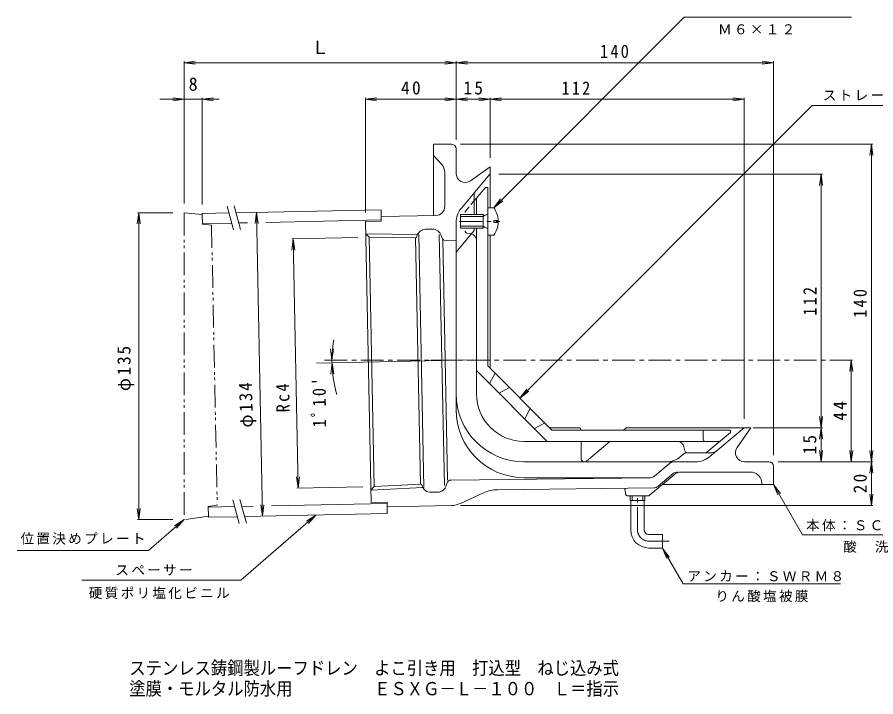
# Model space of a CAD drawing. Units: millimetres, scale not verified. Extents: x -212 to 358, y -274 to 264.
# Drawn here: x -212 to 166.8, y -273.7 to 26 of the extents above; entities that cross this region are included whole.
import ezdxf
from ezdxf.enums import TextEntityAlignment as Align

# ---------------------------------------------------------------- set-up
doc = ezdxf.new("R2010")
doc.units = ezdxf.units.MM
doc.header["$LTSCALE"] = 2
for name, pattern in [('CHAIN1', [8, 5, -1, 1, -1]), ('DASHED1', [1.8, 1.2, -0.6]), ('DOUBLE_CHAIN1', [8.8, 5, -1, 0.6, -0.6, 0.6, -1])]:
    doc.linetypes.add(name, pattern=pattern)
for name, color, linetype, lineweight in [('0-0_通り芯', 3, 'Continuous', 9), ('0-2_仕上', 6, 'Continuous', 9), ('0-3_建具', 4, 'Continuous', 9), ('0-4_その他', 7, 'Continuous', 9), ('0-5_寸法', 7, 'Continuous', 9)]:
    doc.layers.add(name, color=color, linetype=linetype, lineweight=lineweight)
doc.layers.add('F-5_F-5ﾚｲﾔ', color=2, linetype='Continuous')
doc.styles.add('ＭＳ ゴシック', font='')
doc.styles.get('ＭＳ ゴシック').set_extended_font_data('MS Gothic')

msp = doc.modelspace()

# ---------------------------------------------------------------- linework, layer by layer
at = {"layer": '0-0_通り芯'}
for p, q in [((-20.367, -30.092), (-28.367, -30.092)), ((-28.367, -30.092), (-28.367, -61.485)), ((-18.367, -32.092), (-18.367, -42.912)), ((-24.71, -39.014), (-28.367, -35.092)), ((-12.072, -46.188), (-3.367, -40.092)), ((-3.367, -58.092), (-3.367, -40.092)), ((-23.367, -57.464), (-23.367, -42.424)), ((-16.027, -58.18), (-3.484, -43.232)), ((-10.367, -61.092), (-10.367, -51.435)), ((-58.367, -64.097), (-51.368, -63.954)), ((-28.874, -67.497), (-31.839, -67.557)), ((-18.367, -147.092), (-18.367, -64.608)), ((-10.367, -68.092), (-18.367, -77.627)), ((-10.367, -68.092), (-10.367, -67.092)), ((-58.255, -69.581), (-35.366, -69.83)), ((-56.746, -71.075), (-35.828, -71.303)), ((-34.068, -179.977), (-36.281, -71.298)), ((-35.828, -71.303), (-35.625, -70.536)), ((-32.537, -181.46), (-34.811, -69.809)), ((-23.554, -180.539), (-25.807, -69.9)), ((-24.695, -71.212), (-24.97, -70.319)), ((-3.367, -128.808), (-3.367, -70.092)), ((-22.103, -178.132), (-24.265, -71.967)), ((-22.743, -72.623), (-18.367, -72.534)), ((22.918, -155.092), (35.757, -155.092)), ((56.633, -155.092), (55.442, -156.092)), ((56.633, -155.092), (111.633, -155.092)), ((93.545, -167.753), (108.633, -155.092)), ((105.538, -163.798), (111.633, -155.092)), ((36.757, -161.092), (36.757, -168.626)), ((49.483, -161.092), (39.166, -169.749)), ((82.633, -166.092), (80.654, -167.753)), ((82.633, -166.092), (83.453, -166.092)), ((91.631, -166.092), (94.432, -166.092)), ((87.117, -170.092), (11.633, -170.092)), ((119.633, -170.092), (108.814, -170.092)), ((69.112, -176.403), (75.797, -170.794)), ((121.633, -172.092), (121.633, -180.092)), ((-20.581, -178.114), (67.219, -177.105)), ((67.199, -177.092), (11.633, -177.092)), ((66.773, -184.975), (77.753, -175.762)), ((70.765, -180.89), (77.435, -175.294)), ((80.967, -174.592), (111.46, -174.592)), ((-55.954, -182.587), (-33.094, -181.406)), ((-22.491, -179.604), (-22.726, -180.494)), ((68.879, -181.586), (-0.176, -182.38)), ((121.633, -180.092), (72.592, -180.092)), ((116.38, -178.698), (116.633, -180.092)), ((-26.512, -183.473), (-29.477, -183.533)), ((-6.266, -183.749), (-16.476, -188.439)), ((56.556, -184.686), (56.014, -181.843)), ((66.451, -185.092), (57.047, -185.092)), ((-20.447, -189.351), (-48.803, -189.928))]:
    msp.add_line(p, q, dxfattribs=at)
at = {"layer": '0-0_通り芯', "linetype": 'CHAIN1'}
msp.add_line((-18.367, -125.295), (-76.961, -125.295), dxfattribs=at)
at = {"layer": '0-0_通り芯', "color": 2}
for p, q in [((58.458, -187.092), (58.458, -185.092)), ((59.273, -187.092), (59.273, -185.092)), ((63.993, -187.092), (63.993, -185.092)), ((64.808, -187.092), (64.808, -185.092)), ((58.458, -187.092), (64.808, -187.092)), ((58.633, -200.092), (58.633, -187.092)), ((64.633, -200.092), (64.633, -187.092)), ((66.633, -202.092), (72.633, -202.092)), ((72.633, -202.092), (72.633, -208.092)), ((66.633, -208.092), (72.633, -208.092))]:
    msp.add_line(p, q, dxfattribs=at)
at = {"layer": '0-0_通り芯', "color": 2, "linetype": 'CHAIN1'}
for p, q in [((61.633, -200.092), (61.633, -185.092)), ((66.633, -205.092), (75.633, -205.092))]:
    msp.add_line(p, q, dxfattribs=at)
at = {"layer": '0-0_通り芯'}
for points in [[(-58.367, -64.097), (-55.842, -188.071), (-48.843, -187.928), (-48.803, -189.928)], [(-27.285, -61.463), (-51.409, -61.955), (-51.368, -63.954)], [(-58.255, -69.581), (-56.746, -71.075), (-54.507, -181.032), (-55.954, -182.587)], [(-54.507, -181.032), (-33.615, -179.953), (-33.382, -180.711)]]:
    msp.add_lwpolyline(points, dxfattribs=at)
for centre, radius, start, end in [((-20.367, -32.092), 2, 0, 90), ((-28.367, -42.424), 5, 0, 43.00027), ((-14.367, -42.912), 4, 180, 305.00014), ((-3.867, -42.91), 0.5, 320.0007, 0), ((-27.367, -57.464), 4, 271.16652, 0), ((-8.367, -64.608), 10, 140.00003, 180), ((-31.758, -71.556), 4, 91.16652, 165.22128), ((-28.793, -71.496), 4, 17.11217, 91.16687), ((-22.784, -70.623), 2, 197.11159, 271.16689), ((11.633, -140.092), 30, 180, 270), ((11.633, -147.092), 30, 180, 270), ((35.757, -156.092), 1, 0.00142, 90), ((94.432, -163.092), 3, 270, 309.99988), ((108.814, -166.092), 4, 144.99966, 270), ((38.223, -168.626), 1.466, 180, 309.99997), ((74.227, -160.092), 10, 270, 309.99986), ((77.725, -173.092), 3, 90, 129.99988), ((87.117, -160.092), 10, 270, 309.99995), ((119.633, -172.092), 2, 0, 90), ((67.199, -174.092), 3, 270, 309.99988), ((67.184, -174.105), 3, 270.65973, 309.99962), ((79.363, -177.592), 3, 90, 130.00003), ((80.967, -179.592), 5, 90, 129.99995), ((111.46, -179.592), 5, 10.30489, 90), ((-29.559, -179.534), 4, 197.112, 271.16687), ((-26.594, -179.474), 4, 271.16652, 345.22145), ((-20.558, -180.114), 2, 90.65926, 165.22137), ((68.844, -178.586), 3, 270.65878, 309.99977), ((-0.004, -197.379), 15, 90.65897, 114.67551), ((57.047, -184.592), 0.5, 190.78464, 270), ((66.451, -184.592), 0.5, 270, 309.9993), ((-20.651, -179.353), 10, 271.16658, 294.67548)]:
    msp.add_arc(centre, radius, start, end, dxfattribs=at)
at = {"layer": '0-0_通り芯', "color": 2}
for radius in [8, 2]:
    msp.add_arc((66.633, -200.092), radius, 180, 270, dxfattribs=at)
at = {"layer": '0-0_通り芯', "color": 2, "linetype": 'CHAIN1'}
msp.add_arc((66.633, -200.092), 5, 180, 270, dxfattribs=at)
at = {"layer": '0-2_仕上'}
for p, q in [((-10.367, -55.001), (-5.367, -49.092)), ((-5.367, -49.092), (-4.367, -49.092)), ((-4.367, -127.808), (-4.367, -49.092)), ((-9.367, -61.092), (-9.367, -54.186)), ((-9.367, -140.092), (-9.367, -67.092)), ((-9.367, -129.879), (21.847, -161.092)), ((-3.66, -135.586), (-1.185, -130.99)), ((0.583, -139.829), (5.179, -137.354)), ((11.897, -151.143), (14.372, -146.546)), ((16.139, -155.385), (20.736, -152.91)), ((90.633, -160.092), (90.633, -156.092)), ((92.277, -165.856), (102.633, -157.092)), ((102.633, -157.092), (102.633, -156.092)), ((97.54, -161.092), (11.633, -161.092)), ((82.473, -165.288), (82.116, -163.504)), ((91.631, -166.092), (83.453, -166.092))]:
    msp.add_line(p, q, dxfattribs=at)
at = {"layer": '0-2_仕上', "linetype": 'DASHED1'}
for p, q in [((-14.13, -59.449), (-10.367, -55.001)), ((-13.563, -69.253), (-11.778, -69.61))]:
    msp.add_line(p, q, dxfattribs=at)
at = {"layer": '0-2_仕上', "color": 4}
for p, q in [((-1.767, -58.092), (-4.367, -58.092)), ((-4.367, -58.092), (-4.367, -70.092)), ((-16.367, -61.092), (-16.367, -67.092)), ((-6.367, -61.092), (-16.367, -61.092)), ((-6.367, -61.962), (-16.367, -61.962)), ((-6.367, -61.962), (-4.494, -60.91)), ((-6.367, -61.092), (-5.603, -61.533)), ((-6.367, -61.092), (-6.367, -67.092)), ((-1.767, -64.571), (-1.767, -63.613)), ((0.222, -63.613), (-1.767, -63.613)), ((-6.367, -66.222), (-16.367, -66.222)), ((-6.367, -67.092), (-16.367, -67.092)), ((-6.367, -66.222), (-4.494, -67.274)), ((-6.367, -67.092), (-5.603, -66.651)), ((0.222, -64.571), (-1.767, -64.571)), ((-1.767, -70.092), (-4.367, -70.092))]:
    msp.add_line(p, q, dxfattribs=at)
at = {"layer": '0-2_仕上', "color": 4, "linetype": 'CHAIN1'}
msp.add_line((-16.886, -64.092), (0.91, -64.092), dxfattribs=at)
at = {"layer": '0-2_仕上'}
msp.add_lwpolyline([(-4.367, -127.808), (23.918, -156.092), (102.633, -156.092)], dxfattribs=at)
for centre, radius, start, end in [((-8.367, -54.186), 1, 139.76389, 180), ((-13.367, -60.095), 1, 139.76389, 180), ((-12.367, -72.552), 3, 0, 76.4059), ((11.633, -140.092), 21, 180, 270), ((79.174, -164.092), 3, 11.30984, 90), ((91.633, -160.092), 1, 180, 270), ((97.54, -160.092), 1, 270, 310.23611), ((83.453, -165.092), 1, 191.31076, 270), ((91.631, -165.092), 1, 270, 310.23611)]:
    msp.add_arc(centre, radius, start, end, dxfattribs=at)
at = {"layer": '0-2_仕上', "color": 4}
for centre, radius, start, end in [((-9.767, -64.092), 10, 2.74562, 36.86987), ((-4.617, -60.692), 0.25, 299.32918, 0), ((-4.617, -67.492), 0.25, 0, 60.67082), ((-9.767, -64.092), 10, 323.13013, 357.25438)]:
    msp.add_arc(centre, radius, start, end, dxfattribs=at)
at = {"layer": '0-2_仕上', "linetype": 'DASHED1'}
for centre, radius, start, end in [((-13.367, -68.272), 1, 180, 258.68924), ((-12.367, -72.552), 3, 76.4059, 78.6897)]:
    msp.add_arc(centre, radius, start, end, dxfattribs=at)
at = {"layer": '0-3_建具', "color": 7, "linetype": 'DOUBLE_CHAIN1'}
for p, q in [((-130.348, -61.062), (-138.367, -60.242)), ((-138.367, -60.242), (-138.367, -195.573)), ((-130.348, -61.062), (-130.262, -65.311)), ((-126.252, -65.729), (-130.262, -65.311)), ((-126.252, -65.729), (-123.738, -189.204)), ((-123.738, -189.204), (-127.727, -189.785)), ((-127.727, -189.785), (-127.64, -194.034)), ((-127.64, -194.034), (-138.367, -195.573))]:
    msp.add_line(p, q, dxfattribs=at)
at = {"layer": '0-3_建具'}
for p, q in [((-130.359, -60.562), (-118.623, -60.323)), ((-130.348, -61.062), (-130.359, -60.562)), ((-115.534, -60.26), (-51.47, -58.955)), ((-51.409, -61.955), (-51.47, -58.955)), ((-102.368, -64.493), (-51.378, -63.454)), ((-130.267, -65.061), (-117.424, -64.799)), ((-114.335, -64.736), (-110.366, -64.655)), ((-99.823, -189.467), (-48.833, -188.428)), ((-127.722, -190.035), (-115.986, -189.796)), ((-112.898, -189.733), (-107.821, -189.63)), ((-111.698, -194.209), (-48.742, -192.927)), ((-48.803, -189.928), (-48.742, -192.927)), ((-127.64, -194.034), (-127.63, -194.534)), ((-127.63, -194.534), (-114.787, -194.272))]:
    msp.add_line(p, q, dxfattribs=at)
at = {"layer": '0-3_建具', "color": 7}
for p, q in [((-119.423, -57.338), (-116.624, -67.784)), ((-116.334, -57.276), (-113.535, -67.721)), ((-116.786, -186.811), (-113.987, -197.257)), ((-113.697, -186.749), (-110.898, -197.194))]:
    msp.add_line(p, q, dxfattribs=at)
at = {"layer": '0-4_その他'}
for p, q in [((-138.367, 5.908), (-133.409, 6.56)), ((-138.367, -51.724), (-138.367, 6.508)), ((-138.367, 5.908), (-18.367, 5.908)), ((-138.367, 5.908), (-133.409, 5.255)), ((-18.367, 5.908), (-23.324, 6.56)), ((-18.367, 5.908), (-23.324, 5.255)), ((-18.367, 5.908), (-13.409, 6.56)), ((-18.367, -27.092), (-18.367, 6.508)), ((-18.367, 5.908), (121.633, 5.908)), ((-18.367, 5.908), (-13.409, 5.255)), ((121.633, 5.908), (116.676, 6.56)), ((121.633, 5.908), (116.676, 5.255)), ((121.633, -167.092), (121.633, 6.508)), ((-138.367, -10.21), (-149.055, -10.21)), ((-138.367, -10.21), (-143.324, -9.557)), ((-138.367, -10.21), (-143.324, -10.863)), ((-138.367, -56.242), (-138.367, -9.492)), ((-138.367, -10.21), (-122.937, -10.21)), ((-130.359, -10.21), (-125.401, -9.557)), ((-130.359, -9.61), (-130.359, -56.562)), ((-130.359, -10.21), (-125.401, -10.863)), ((-58.367, -10.21), (-53.409, -9.557)), ((-58.367, -9.61), (-58.367, -60.097)), ((-58.367, -10.21), (-18.367, -10.21)), ((-58.367, -10.21), (-53.409, -10.863)), ((-18.367, -10.21), (-23.324, -9.557)), ((-18.367, -10.21), (-23.324, -10.863)), ((-18.367, -10.21), (-13.409, -9.557)), ((-18.367, -9.61), (-18.367, -28.092)), ((-18.367, -10.21), (-3.367, -10.21)), ((-18.367, -10.21), (-13.409, -10.863)), ((-3.367, -10.21), (-8.324, -9.557)), ((-3.367, -10.21), (-8.324, -10.863)), ((-3.367, -10.21), (1.591, -9.557)), ((-3.367, -9.61), (-3.367, -36.092)), ((-3.367, -10.21), (108.633, -10.21)), ((-3.367, -10.21), (1.591, -10.863)), ((108.633, -10.21), (103.676, -9.557)), ((108.633, -10.21), (103.676, -10.863)), ((108.633, -9.61), (108.633, -151.092)), ((165.45, -30.092), (-16.367, -30.092)), ((164.85, -30.092), (164.197, -35.049)), ((164.85, -170.092), (164.85, -30.092)), ((164.85, -30.092), (165.503, -35.049)), ((143.211, -43.232), (0.516, -43.232)), ((142.611, -43.232), (141.958, -48.189)), ((142.611, -155.092), (142.611, -43.232)), ((142.611, -43.232), (143.264, -48.189)), ((-158.367, -60.242), (-159.019, -65.2)), ((-143.367, -60.242), (-158.967, -60.242)), ((-158.367, -60.242), (-158.367, -195.573)), ((-158.367, -60.242), (-157.714, -65.2)), ((-106.459, -60.075), (-107.01, -65.044)), ((-106.459, -60.075), (-105.705, -65.018)), ((-106.459, -60.075), (-103.73, -194.047)), ((-61.745, -71.177), (-90.817, -71.769)), ((-90.217, -71.757), (-90.769, -76.726)), ((-90.217, -71.757), (-89.464, -76.7)), ((-90.217, -71.757), (-87.978, -181.714)), ((-73.112, -125.295), (-73.765, -120.338)), ((-73.112, -125.295), (-72.46, -120.338)), ((-79.89, -126.548), (-10.929, -125.143)), ((-73.101, -126.41), (-73.653, -131.379)), ((-73.101, -126.41), (-72.348, -131.352)), ((155.934, -125.295), (155.281, -130.252)), ((155.934, -170.092), (155.934, -125.295)), ((155.934, -125.295), (156.586, -130.252)), ((142.611, -155.092), (141.958, -150.135)), ((142.611, -155.092), (143.264, -150.135)), ((143.211, -155.092), (112.633, -155.092)), ((142.611, -155.092), (141.958, -160.049)), ((142.611, -170.092), (142.611, -155.092)), ((142.611, -155.092), (143.264, -160.049)), ((142.611, -170.092), (141.958, -165.135)), ((142.611, -170.092), (143.264, -165.135)), ((155.934, -170.092), (155.281, -165.135)), ((155.934, -170.092), (156.586, -165.135)), ((164.85, -170.092), (164.197, -165.135)), ((164.85, -170.092), (165.503, -165.135)), ((165.45, -170.092), (123.633, -170.092)), ((143.211, -170.092), (123.633, -170.092)), ((164.85, -170.092), (164.197, -175.049)), ((164.85, -189.351), (164.85, -170.092)), ((164.85, -170.092), (165.503, -175.049)), ((-87.978, -181.714), (-88.732, -176.771)), ((-87.978, -181.714), (-87.427, -176.744)), ((-59.506, -181.134), (-88.578, -181.726)), ((164.85, -189.351), (164.197, -184.393)), ((164.85, -189.351), (165.503, -184.393)), ((-103.73, -194.047), (-104.484, -189.104)), ((-103.73, -194.047), (-103.179, -189.078)), ((165.45, -189.351), (-16.447, -189.351)), ((-158.367, -195.573), (-159.019, -190.616)), ((-158.367, -195.573), (-157.714, -190.616)), ((-143.367, -195.573), (-158.967, -195.573))]:
    msp.add_line(p, q, dxfattribs=at)
at = {"layer": '0-4_その他', "linetype": 'CHAIN1'}
msp.add_line((156.534, -125.295), (-29.681, -125.295), dxfattribs=at)
at = {"layer": '0-4_その他'}
msp.add_arc((-18.367, -125.295), 54.745, 170.53571, 196.065, dxfattribs=at)
at = {"layer": '0-5_寸法'}
for p, q in [((-1.767, -58.092), (82.293, 25.967)), ((156.001, 25.967), (82.293, 25.967)), ((9.775, -141.95), (138.76, -12.966)), ((227.408, -12.966), (138.76, -12.966)), ((-1.767, -58.092), (1.277, -54.125)), ((-1.767, -58.092), (2.2, -55.048)), ((9.775, -141.95), (12.819, -137.983)), ((9.775, -141.95), (13.742, -138.906)), ((121.633, -180.092), (124.677, -184.059)), ((121.633, -180.092), (123.547, -184.712)), ((121.633, -180.092), (134.481, -202.346)), ((-138.367, -195.573), (-154.016, -209.148)), ((-138.367, -195.573), (-142.539, -198.329)), ((-138.367, -195.573), (-141.684, -199.315)), ((-80.22, -193.568), (-113.272, -222.238)), ((-80.22, -193.568), (-84.392, -196.324)), ((-80.22, -193.568), (-83.537, -197.31)), ((189.826, -202.346), (134.481, -202.346)), ((72.633, -208.092), (81.714, -223.821)), ((72.633, -208.092), (75.677, -212.059)), ((72.633, -208.092), (74.547, -212.712)), ((-211.98, -209.148), (-154.016, -209.148)), ((-183.488, -222.238), (-113.272, -222.238)), ((151.201, -223.821), (81.714, -223.821))]:
    msp.add_line(p, q, dxfattribs=at)

# ---------------------------------------------------------------- texts
at = {"layer": '0-4_その他', "color": 2, "style": 'ＭＳ ゴシック'}
for s, p in [('Ｌ', (-82.367, 7.908)), ('8', (-136.363, -8.21))]:
    msp.add_text(s, height=5.865, dxfattribs=at).set_placement(p, align=Align.BOTTOM_LEFT)
at = {"layer": '0-4_その他', "color": 2, "char_height": 5.865, "attachment_point": 7, "style": 'ＭＳ ゴシック'}
for s, insert in [('\\T1.27;\\W0.9;140', (45.133, 7.908)), ('\\T1.27;\\W0.95;40', (-42.617, -8.21)), ('\\T1.27;\\W0.95;15', (-15.117, -8.21)), ('\\T1.27;\\W0.9;112', (28.102, -8.21))]:
    msp.add_mtext(s, dxfattribs=dict(at, insert=insert))
for s, insert, rotation in [('\\T1.27;\\W0.9;112', (140.611, -105.662), 90), ('\\T1.27;\\W0.9;140', (162.85, -106.592), 90), ('\\T1.21;\\W0.95;φ135', (-160.367, -138.908), 90), ('\\T1.21;\\W0.95;φ134', (-106.391, -154.89), 91.167), ('\\T1.27;\\W0.9;Rc4', (-91.667, -148.223), 91.167), ("\\T1.28;\\W0.9;1ﾟ10'", (-75.624, -154.891), 90.583), ('\\T1.27;\\W0.95;44', (153.934, -151.944), 90), ('\\T1.27;\\W0.95;15', (140.611, -166.842), 90), ('\\T1.27;\\W0.95;20', (162.85, -183.971), 90)]:
    msp.add_mtext(s, dxfattribs=dict(at, insert=insert, rotation=rotation))
at = {"layer": '0-5_寸法', "char_height": 4.399, "attachment_point": 7, "style": 'ＭＳ ゴシック'}
for s, insert in [('\\T1.17;Ｍ６×１２', (97.171, 18.351)), ('\\T1.17;ストレーナー：ＳＣＳ１３', (143.375, -10.899)), ('\\T1.17;本体：ＳＣＳ１３', (135.975, -200.738)), ('\\T1.17;位置決めプレート', (-210.52, -206.625)), ('\\T1.17;酸\u3000洗', (152.327, -210.203)), ('\\T1.17;スペーサー', (-168.678, -220.269)), ('\\T1.17;アンカー：ＳＷＲＭ８', (83.617, -222.941)), ('\\T1.17;硬質ポリ塩化ビニル', (-180.398, -230.626)), ('\\T1.17;りん酸塩被膜', (95.957, -232.006))]:
    msp.add_mtext(s, dxfattribs=dict(at, insert=insert))
at = {"layer": 'F-5_F-5ﾚｲﾔ', "style": 'ＭＳ ゴシック', "width": 0.9}
for s, p in [('ステンレス鋳鋼製ルーフドレン\u3000よこ引き用\u3000打込型\u3000ねじ込み式', (-162.529, -265.713)), ('塗膜・モルタル防水用\u3000\u3000\u3000\u3000\u3000ＥＳＸＧ－Ｌ－１００\u3000Ｌ＝指示', (-162.529, -274.786))]:
    msp.add_text(s, height=5.865, dxfattribs=at).set_placement(p, align=Align.BOTTOM_LEFT)

doc.saveas('drawing.dxf')
